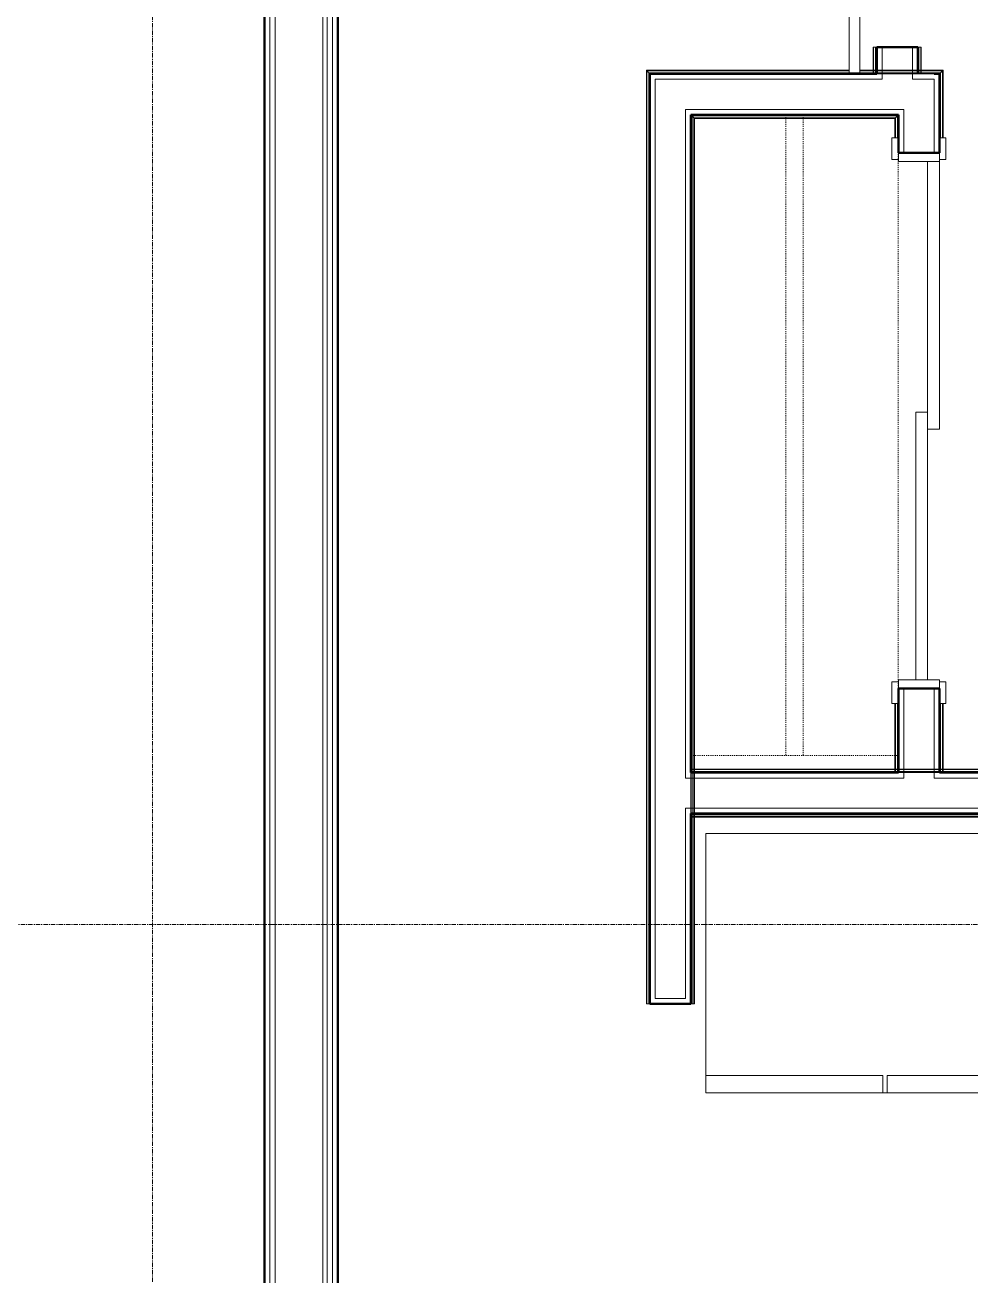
# Model space of a CAD drawing. Header units: inches. Extents: x -4235 to -464, y 9767 to 12344.
# Drawn here: x -3169.1 to -3059.6, y 10126.6 to 10271.3 of the extents above; entities that cross this region are included whole.
import ezdxf

# ---------------------------------------------------------------- set-up
doc = ezdxf.new("R2010")
doc.units = ezdxf.units.IN
doc.header["$MEASUREMENT"] = 0
doc.linetypes.add('Dash', pattern=[0.25, 0.125, -0.125])
doc.linetypes.add('Grid Line 1_2_', pattern=[0.875, 0.5, -0.125, 0.125, -0.125])
for name, color, linetype, lineweight in [('0-1', 7, 'Continuous', 5), ('0-2', 254, 'Continuous', 9), ('A-DOOR-1', 7, 'Continuous', 9), ('A-DOOR-2', 130, 'Continuous', 20), ('A-DOOR-3', 250, 'Continuous', 50), ('A-DOOR-FRAM-1', 130, 'Continuous', 20), ('A-WALL-1', 250, 'Continuous', 50), ('A-WALL-2', 50, 'Continuous', 13), ('A-WALL-3', 10, 'Continuous', 9), ('A-WALL-4', 254, 'Continuous', 9), ('A-WALL-5', 7, 'Continuous', 9), ('I-WALL-1', 250, 'Continuous', 50), ('I-WALL-3', 254, 'Continuous', 9), ('Q-CASE-HDLN-1', 7, 'Dash', 9), ('Q-SPCQ-1', 7, 'Continuous', 9), ('S-GRID-1', 1, 'Grid Line 1_2_', 9)]:
    doc.layers.add(name, color=color, linetype=linetype, lineweight=lineweight)

# ---------------------------------------------------------------- blocks, each defined once
blk = doc.blocks.new('Basic Wall _ INT - W4BØF - _5_8 GYP - 2X4 WOOD_BATT_ - 5_8 GYP_ - ___-2692889-BACKGROUND - 2ND FLOOR')
at = {"layer": 'A-WALL-3'}
for p, q in [((-3065.75, 10355.41), (-3065.75, 10356.04)), ((-3065.75, 10304.78), (-3065.75, 10309.03)), ((-3065.4, 10309.44), (-3065.4, 10309.32)), ((-3065.4, 10309.32), (-3065.4, 10309.23)), ((-3065.4, 10309.23), (-3065.4, 10309.17)), ((-3065.4, 10309), (-3065.4, 10304.79)), ((-3065.75, 10304.78), (-3065.72, 10304.78)), ((-3065.61, 10304.78), (-3065.55, 10304.78)), ((-3065.54, 10304.78), (-3065.4, 10304.78)), ((-3065.4, 10304.78), (-3065.34, 10304.78)), ((-3065.75, 10265.68), (-3065.72, 10265.68)), ((-3065.62, 10265.68), (-3065.68, 10265.68)), ((-3065.34, 10265.68), (-3065.62, 10265.68)), ((-3065.61, 10265.68), (-3065.55, 10265.68)), ((-3065.54, 10265.68), (-3065.4, 10265.68)), ((-3065.4, 10266.09), (-3065.4, 10265.98)), ((-3065.4, 10265.97), (-3065.4, 10265.89)), ((-3065.4, 10265.88), (-3065.4, 10265.83)), ((-3065.4, 10265.68), (-3065.34, 10265.68))]:
    blk.add_line(p, q, dxfattribs=at)
at = {"layer": 'A-WALL-4'}
for p, q in [((-3065.72, 10356.05), (-3065.75, 10356.05)), ((-3065.55, 10356.05), (-3065.61, 10356.05)), ((-3065.4, 10356.05), (-3065.54, 10356.05)), ((-3065.34, 10356.05), (-3065.4, 10356.05)), ((-3065.4, 10356.05), (-3065.4, 10309.44)), ((-3065.75, 10309.03), (-3065.75, 10355.41)), ((-3065.62, 10304.78), (-3065.62, 10309.02)), ((-3065.34, 10309.44), (-3065.34, 10309.32)), ((-3065.34, 10309.32), (-3065.34, 10309.23)), ((-3065.34, 10309.23), (-3065.34, 10309.17)), ((-3065.34, 10308.99), (-3065.34, 10304.79)), ((-3065.71, 10304.78), (-3065.75, 10304.78)), ((-3065.62, 10304.78), (-3065.71, 10304.78)), ((-3065.34, 10304.78), (-3065.62, 10304.78)), ((-3065.72, 10268.78), (-3065.75, 10268.78)), ((-3065.75, 10265.68), (-3065.75, 10268.78)), ((-3065.55, 10268.78), (-3065.61, 10268.78)), ((-3065.4, 10268.78), (-3065.54, 10268.78)), ((-3065.34, 10268.78), (-3065.4, 10268.78)), ((-3065.4, 10268.78), (-3065.4, 10266.09)), ((-3065.71, 10265.68), (-3065.75, 10265.68)), ((-3065.68, 10265.68), (-3065.71, 10265.68)), ((-3065.34, 10266.09), (-3065.34, 10265.98)), ((-3065.34, 10265.97), (-3065.34, 10265.89)), ((-3065.34, 10265.88), (-3065.34, 10265.83))]:
    blk.add_line(p, q, dxfattribs=at)
at = {"layer": 'A-WALL-5'}
for p, q in [((-3065.75, 10356.05), (-3065.71, 10356.05)), ((-3065.71, 10356.05), (-3065.62, 10356.05)), ((-3065.62, 10309.03), (-3065.62, 10356.05)), ((-3065.62, 10356.05), (-3065.34, 10356.05)), ((-3065.34, 10356.05), (-3065.34, 10309.44)), ((-3065.75, 10268.78), (-3065.71, 10268.78)), ((-3065.71, 10268.78), (-3065.62, 10268.78)), ((-3065.62, 10265.68), (-3065.62, 10268.78)), ((-3065.62, 10268.78), (-3065.34, 10268.78)), ((-3065.34, 10268.78), (-3065.34, 10266.09))]:
    blk.add_line(p, q, dxfattribs=at)
blk = doc.blocks.new('Basic Wall _ INT - W4BØF - _5_8 GYP - 2X4 WOOD_BATT_ - 5_8 GYP_ - ___-2692890-BACKGROUND - 2ND FLOOR')
at = {"layer": 'A-WALL-3'}
for p, q in [((-3070.85, 10356.05), (-3070.91, 10356.05)), ((-3070.7, 10356.05), (-3070.85, 10356.05)), ((-3070.85, 10356.04), (-3070.85, 10355.41)), ((-3070.64, 10356.05), (-3070.7, 10356.05)), ((-3070.5, 10356.05), (-3070.52, 10356.05)), ((-3070.5, 10355.41), (-3070.5, 10356.04)), ((-3070.62, 10265.68), (-3070.91, 10265.68)), ((-3070.91, 10265.68), (-3070.85, 10265.68)), ((-3070.85, 10266.09), (-3070.85, 10266)), ((-3070.85, 10265.97), (-3070.85, 10265.9)), ((-3070.85, 10265.88), (-3070.85, 10265.83)), ((-3070.85, 10265.68), (-3070.7, 10265.68)), ((-3070.7, 10265.68), (-3070.64, 10265.68)), ((-3070.56, 10265.68), (-3070.62, 10265.68)), ((-3070.52, 10265.68), (-3070.5, 10265.68))]:
    blk.add_line(p, q, dxfattribs=at)
at = {"layer": 'A-WALL-4'}
for p, q in [((-3070.91, 10356.05), (-3070.7, 10356.05)), ((-3070.91, 10356.04), (-3070.91, 10355.41)), ((-3070.7, 10356.05), (-3070.62, 10356.05)), ((-3070.62, 10356.05), (-3070.6, 10356.05)), ((-3070.62, 10356.04), (-3070.62, 10355.41)), ((-3070.6, 10356.05), (-3070.54, 10356.05)), ((-3070.54, 10356.05), (-3070.5, 10356.05)), ((-3070.85, 10355.41), (-3070.85, 10304.78)), ((-3070.5, 10304.78), (-3070.5, 10355.41)), ((-3070.91, 10304.78), (-3070.85, 10304.78)), ((-3070.85, 10304.78), (-3070.7, 10304.78)), ((-3070.7, 10304.78), (-3070.64, 10304.78)), ((-3070.52, 10304.78), (-3070.5, 10304.78)), ((-3070.85, 10268.78), (-3070.91, 10268.78)), ((-3070.7, 10268.78), (-3070.85, 10268.78)), ((-3070.85, 10268.78), (-3070.85, 10266.09)), ((-3070.64, 10268.78), (-3070.7, 10268.78)), ((-3070.5, 10268.78), (-3070.52, 10268.78)), ((-3070.5, 10265.68), (-3070.5, 10268.78)), ((-3070.91, 10266.09), (-3070.91, 10266)), ((-3070.91, 10265.97), (-3070.91, 10265.9)), ((-3070.91, 10265.88), (-3070.91, 10265.83)), ((-3070.54, 10265.68), (-3070.56, 10265.68)), ((-3070.5, 10265.68), (-3070.54, 10265.68))]:
    blk.add_line(p, q, dxfattribs=at)
at = {"layer": 'A-WALL-5'}
for p, q in [((-3070.91, 10355.41), (-3070.91, 10304.78)), ((-3070.62, 10355.41), (-3070.62, 10304.78)), ((-3070.62, 10304.78), (-3070.91, 10304.78)), ((-3070.54, 10304.78), (-3070.62, 10304.78)), ((-3070.5, 10304.78), (-3070.54, 10304.78)), ((-3070.91, 10268.78), (-3070.62, 10268.78)), ((-3070.91, 10268.78), (-3070.91, 10266.09)), ((-3070.62, 10268.78), (-3070.62, 10265.68)), ((-3070.62, 10268.78), (-3070.54, 10268.78)), ((-3070.54, 10268.78), (-3070.5, 10268.78))]:
    blk.add_line(p, q, dxfattribs=at)
blk = doc.blocks.new('Basic Wall _ INT - W4BØF - _5_8 GYP - 2X4 WOOD_BATT_ - 5_8 GYP_ - ___-2692893-BACKGROUND - 2ND FLOOR')
at = {"layer": 'A-WALL-3'}
for p, q in [((-3068.33, 10260.58), (-3068.39, 10260.51)), ((-3068.18, 10260.72), (-3068.33, 10260.58)), ((-3068.12, 10260.79), (-3068.18, 10260.72)), ((-3067.98, 10260.93), (-3068, 10260.9)), ((-3067.98, 10256.52), (-3067.98, 10258.27)), ((-3067.98, 10192.77), (-3067.98, 10194.31)), ((-3068.33, 10185.17), (-3068.33, 10185.07)), ((-3068.1, 10184.78), (-3068.39, 10184.78)), ((-3068.39, 10184.78), (-3068.33, 10184.78)), ((-3068.33, 10185.06), (-3068.33, 10184.98)), ((-3068.33, 10184.97), (-3068.33, 10184.92)), ((-3068.33, 10184.78), (-3068.18, 10184.78)), ((-3068.18, 10184.78), (-3068.12, 10184.78)), ((-3068.04, 10184.78), (-3068.1, 10184.78)), ((-3068, 10184.78), (-3067.98, 10184.78))]:
    blk.add_line(p, q, dxfattribs=at)
at = {"layer": 'A-WALL-4'}
for p, q in [((-3068.33, 10260.58), (-3068.33, 10258.27)), ((-3067.98, 10258.27), (-3067.98, 10260.93)), ((-3068.33, 10192.77), (-3068.33, 10185.19)), ((-3067.98, 10184.78), (-3067.98, 10192.77)), ((-3068.39, 10185.17), (-3068.39, 10185.07)), ((-3068.39, 10185.06), (-3068.39, 10184.98)), ((-3068.39, 10184.97), (-3068.39, 10184.92)), ((-3068.02, 10184.78), (-3068.04, 10184.78)), ((-3067.98, 10184.78), (-3068.02, 10184.78))]:
    blk.add_line(p, q, dxfattribs=at)
at = {"layer": 'A-WALL-5'}
for p, q in [((-3068.39, 10260.51), (-3068.39, 10258.27)), ((-3068.1, 10260.8), (-3068.1, 10258.27)), ((-3068.39, 10192.77), (-3068.39, 10185.19)), ((-3068.1, 10192.77), (-3068.1, 10184.78))]:
    blk.add_line(p, q, dxfattribs=at)
at = {"layer": 'A-WALL-5', "flags": 128}
for points in [[(-3068.39, 10260.51), (-3068.27, 10260.63), (-3068.18, 10260.72), (-3068.12, 10260.78), (-3068.1, 10260.8)], [(-3068.1, 10260.8), (-3068.1, 10260.8), (-3068.09, 10260.81), (-3068.08, 10260.83), (-3068.06, 10260.84), (-3068.04, 10260.86), (-3068.02, 10260.88)]]:
    blk.add_lwpolyline(points, dxfattribs=at)
blk = doc.blocks.new('Basic Wall _ INT - W4BØF - _5_8 GYP - 2X4 WOOD_BATT_ - 5_8 GYP_ - ___-2692894-BACKGROUND - 2ND FLOOR')
at = {"layer": 'A-WALL-3'}
for p, q in [((-3063.2, 10265.7), (-3063.23, 10265.68)), ((-3063.02, 10265.88), (-3063.09, 10265.82)), ((-3062.87, 10266.03), (-3063.02, 10265.88)), ((-3062.81, 10266.09), (-3062.87, 10266.03)), ((-3063.23, 10256.62), (-3063.23, 10258.27)), ((-3063.23, 10192.77), (-3063.23, 10194.31)), ((-3062.87, 10185.17), (-3062.87, 10185.07)), ((-3063.23, 10184.78), (-3063.2, 10184.78)), ((-3063.1, 10184.78), (-3063.16, 10184.78)), ((-3062.81, 10184.78), (-3063.1, 10184.78)), ((-3063.09, 10184.78), (-3063.02, 10184.78)), ((-3063.02, 10184.78), (-3062.87, 10184.78)), ((-3062.87, 10185.06), (-3062.87, 10184.98)), ((-3062.87, 10184.97), (-3062.87, 10184.92)), ((-3062.87, 10184.78), (-3062.81, 10184.78))]:
    blk.add_line(p, q, dxfattribs=at)
at = {"layer": 'A-WALL-4'}
for p, q in [((-3063.23, 10258.27), (-3063.23, 10265.68)), ((-3062.87, 10266.03), (-3062.87, 10258.27)), ((-3063.23, 10184.78), (-3063.23, 10192.77)), ((-3062.87, 10192.77), (-3062.87, 10185.19)), ((-3062.81, 10185.17), (-3062.81, 10185.07)), ((-3063.18, 10184.78), (-3063.23, 10184.78)), ((-3063.16, 10184.78), (-3063.18, 10184.78)), ((-3062.81, 10185.06), (-3062.81, 10184.98)), ((-3062.81, 10184.97), (-3062.81, 10184.92))]:
    blk.add_line(p, q, dxfattribs=at)
at = {"layer": 'A-WALL-5'}
for p, q in [((-3063.1, 10258.27), (-3063.1, 10265.8)), ((-3062.81, 10266.09), (-3062.81, 10258.27)), ((-3063.1, 10184.78), (-3063.1, 10192.77)), ((-3062.81, 10192.77), (-3062.81, 10185.19))]:
    blk.add_line(p, q, dxfattribs=at)
at = {"layer": 'A-WALL-5', "flags": 128}
for points in [[(-3063.18, 10265.72), (-3063.16, 10265.74), (-3063.14, 10265.76), (-3063.12, 10265.78), (-3063.11, 10265.79), (-3063.1, 10265.8), (-3063.1, 10265.8)], [(-3063.1, 10265.8), (-3063.08, 10265.82), (-3063.02, 10265.88), (-3062.93, 10265.97), (-3062.81, 10266.09)]]:
    blk.add_lwpolyline(points, dxfattribs=at)
blk = doc.blocks.new('SLIDING - FLUSH - 5-0 x 6-8-3203585-BACKGROUND - 2ND FLOOR')
at = {"layer": 'A-DOOR-1'}
for p, q in [((-30.25, 3), (-32.75, 3)), ((-32.75, 3), (-32.75, 2.25)), ((-30.25, 2.25), (-30.25, 3)), ((30.25, 3), (30.25, 2.25)), ((32.75, 3), (30.25, 3)), ((32.75, 2.25), (32.75, 3)), ((-32.75, 2.25), (-30.25, 2.25)), ((30.25, 2.25), (32.75, 2.25)), ((-30.25, -2.5), (-32.75, -2.5)), ((-32.75, -2.5), (-32.75, -3.25)), ((-30.25, -3.25), (-30.25, -2.5)), ((32.75, -2.5), (30.25, -2.5)), ((30.25, -2.5), (30.25, -3.25)), ((32.75, -3.25), (32.75, -2.5)), ((-32.75, -3.25), (-30.25, -3.25)), ((30.25, -3.25), (32.75, -3.25))]:
    blk.add_line(p, q, dxfattribs=at)
at = {"layer": 'A-DOOR-2'}
for p, q in [((1, 2.25), (-30, 2.25)), ((-30, 2.25), (-30, 0.87)), ((1, 0.87), (1, 2.25)), ((-30, 0.87), (1, 0.87)), ((30, 0.87), (-1, 0.87)), ((-1, 0.87), (-1, -0.5)), ((30, -0.5), (30, 0.87)), ((-1, -0.5), (30, -0.5))]:
    blk.add_line(p, q, dxfattribs=at)
at = {"layer": 'A-DOOR-FRAM-1'}
for p, q in [((-30, 2.25), (-31, 2.25)), ((-31, 2.25), (-31, -2.5)), ((-30, -2.5), (-30, 2.25)), ((31, 2.25), (30, 2.25)), ((30, 2.25), (30, -2.5)), ((31, -2.5), (31, 2.25)), ((-31, -2.5), (-30, -2.5)), ((30, -2.5), (31, -2.5))]:
    blk.add_line(p, q, dxfattribs=at)
blk = doc.blocks.new('Basic Wall _ INT - W4BØF - _5_8 GYP - 2X4 WOOD_BATT_ - 5_8 GYP_ - ___-2692896-BACKGROUND - 2ND FLOOR')
at = {"layer": 'A-WALL-3'}
for p, q in [((-3092, 10184.9), (-3092, 10185.19)), ((-3092, 10185.19), (-3092, 10185.13)), ((-3092, 10185.13), (-3092, 10184.98)), ((-3091.7, 10185.13), (-3091.77, 10185.13)), ((-3091.59, 10185.13), (-3091.67, 10185.13)), ((-3068.27, 10185.13), (-3068.38, 10185.13)), ((-3068.18, 10185.13), (-3068.27, 10185.13)), ((-3068.12, 10185.13), (-3068.18, 10185.13)), ((-3063.25, 10185.13), (-3067.95, 10185.13)), ((-3063.02, 10185.13), (-3063.08, 10185.13)), ((-3062.93, 10185.13), (-3063.02, 10185.13)), ((-3062.81, 10185.13), (-3062.93, 10185.13)), ((-2939.15, 10185.13), (-2939.77, 10185.13)), ((-2939.15, 10185.13), (-2939.15, 10185.19)), ((-2939.15, 10185.19), (-2939.15, 10184.9)), ((-2939.15, 10184.98), (-2939.15, 10185.13)), ((-3092, 10184.98), (-3092, 10184.92)), ((-3092, 10184.84), (-3092, 10184.9)), ((-3092, 10184.8), (-3092, 10184.78)), ((-3067.98, 10184.78), (-3063.23, 10184.78)), ((-2939.77, 10184.78), (-2939.15, 10184.78)), ((-2939.15, 10184.92), (-2939.15, 10184.98)), ((-2939.15, 10184.9), (-2939.15, 10184.82)), ((-2939.15, 10184.82), (-2939.15, 10184.78)), ((-2939.15, 10184.78), (-2939.15, 10184.8))]:
    blk.add_line(p, q, dxfattribs=at)
at = {"layer": 'A-WALL-4'}
for p, q in [((-3091.7, 10185.19), (-3091.77, 10185.19)), ((-3091.59, 10185.19), (-3091.67, 10185.19)), ((-3068.38, 10185.13), (-3091.59, 10185.13)), ((-3068.27, 10185.19), (-3068.38, 10185.19)), ((-3068.18, 10185.19), (-3068.27, 10185.19)), ((-3068.12, 10185.19), (-3068.18, 10185.19)), ((-3063.25, 10185.19), (-3067.95, 10185.19)), ((-3063.02, 10185.19), (-3063.08, 10185.19)), ((-3062.93, 10185.19), (-3063.02, 10185.19)), ((-3062.81, 10185.19), (-3062.93, 10185.19)), ((-2939.77, 10185.13), (-3062.81, 10185.13)), ((-2939.15, 10185.19), (-2939.77, 10185.19)), ((-3092, 10184.82), (-3092, 10184.84)), ((-3092, 10184.78), (-3092, 10184.82)), ((-3092, 10184.78), (-3067.98, 10184.78)), ((-3063.23, 10184.9), (-3067.97, 10184.9)), ((-3063.23, 10184.78), (-2939.77, 10184.78)), ((-2939.15, 10184.9), (-2939.77, 10184.9))]:
    blk.add_line(p, q, dxfattribs=at)
at = {"layer": 'A-WALL-5'}
for p, q in [((-3068.39, 10185.19), (-3091.59, 10185.19)), ((-2939.77, 10185.19), (-3062.81, 10185.19)), ((-3067.97, 10184.9), (-3092, 10184.9)), ((-2939.77, 10184.9), (-3063.23, 10184.9))]:
    blk.add_line(p, q, dxfattribs=at)
blk = doc.blocks.new('Basic Wall _ INT - W4BØF - _5_8 GYP - 2X4 WOOD_BATT_ - 5_8 GYP_ - ___-2692895-BACKGROUND - 2ND FLOOR')
at = {"layer": 'A-WALL-3'}
for p, q in [((-3092, 10180.03), (-3092, 10180)), ((-3092, 10179.9), (-3092, 10179.96)), ((-3092, 10179.61), (-3092, 10179.9)), ((-3092, 10179.89), (-3092, 10179.83)), ((-3092, 10179.82), (-3092, 10179.68)), ((-3092, 10179.68), (-3092, 10179.61)), ((-3091.8, 10179.68), (-3091.84, 10179.68)), ((-3091.7, 10179.68), (-3091.78, 10179.68)), ((-3091.59, 10179.68), (-3091.68, 10179.68)), ((-3057.25, 10180.03), (-3033.02, 10180.03)), ((-3057.25, 10179.9), (-3056.17, 10179.9)), ((-3053.97, 10179.68), (-3057.25, 10179.68)), ((-3056.06, 10179.9), (-3033.02, 10179.9)), ((-3033.02, 10179.68), (-3053.91, 10179.68)), ((-3009.02, 10180.03), (-3008.77, 10180.03)), ((-3009.02, 10179.9), (-3008.77, 10179.9)), ((-3008.77, 10179.68), (-3009.02, 10179.68)), ((-3008.77, 10180.03), (-2975.77, 10180.03)), ((-2975.77, 10180.03), (-2939.77, 10180.03)), ((-2975.77, 10179.9), (-2940.67, 10179.9)), ((-2942.29, 10179.68), (-2975.77, 10179.68)), ((-2939.77, 10179.68), (-2942.2, 10179.68)), ((-2940.58, 10179.9), (-2939.77, 10179.9)), ((-2939.77, 10180.03), (-2939.15, 10180.03)), ((-2939.15, 10179.68), (-2939.77, 10179.68)), ((-2939.15, 10180.03), (-2939.15, 10179.99)), ((-2939.15, 10180), (-2939.15, 10180.03)), ((-2939.15, 10179.99), (-2939.15, 10179.9)), ((-2939.15, 10179.9), (-2939.15, 10179.61)), ((-2939.15, 10179.83), (-2939.15, 10179.89)), ((-2939.15, 10179.68), (-2939.15, 10179.82)), ((-2939.15, 10179.61), (-2939.15, 10179.68))]:
    blk.add_line(p, q, dxfattribs=at)
at = {"layer": 'A-WALL-4'}
for p, q in [((-3092, 10179.99), (-3092, 10180.03)), ((-3092, 10180.03), (-3057.25, 10180.03)), ((-3092, 10179.96), (-3092, 10179.99)), ((-3091.8, 10179.61), (-3091.84, 10179.61)), ((-3091.7, 10179.61), (-3091.78, 10179.61)), ((-3091.59, 10179.61), (-3091.68, 10179.61)), ((-3057.25, 10179.68), (-3091.59, 10179.68)), ((-3053.34, 10179.61), (-3057.25, 10179.61)), ((-3033.02, 10179.61), (-3053.32, 10179.61)), ((-3008.77, 10179.61), (-3009.02, 10179.61)), ((-2964.77, 10179.61), (-2965.52, 10179.61)), ((-2939.77, 10179.9), (-2939.15, 10179.9)), ((-2939.15, 10179.61), (-2939.77, 10179.61))]:
    blk.add_line(p, q, dxfattribs=at)
at = {"layer": 'A-WALL-5'}
for p, q in [((-3092, 10179.9), (-3057.25, 10179.9)), ((-3057.25, 10179.61), (-3091.59, 10179.61))]:
    blk.add_line(p, q, dxfattribs=at)
blk = doc.blocks.new('Basic Wall _ INT - W4BØF - _5_8 GYP - 2X4 WOOD_BATT_ - 5_8 GYP_ - ___-2692897-BACKGROUND - 2ND FLOOR')
at = {"layer": 'A-WALL-3'}
for p, q in [((-3091.97, 10260.9), (-3092, 10260.93)), ((-3091.8, 10260.72), (-3091.86, 10260.79)), ((-3091.65, 10260.58), (-3091.79, 10260.72)), ((-3091.59, 10260.51), (-3091.65, 10260.58)), ((-3091.65, 10185.07), (-3091.65, 10185.19)), ((-3092, 10184.78), (-3092, 10180.03)), ((-3091.65, 10184.98), (-3091.65, 10185.07)), ((-3091.65, 10184.92), (-3091.65, 10184.98)), ((-3091.65, 10184.16), (-3091.65, 10184.78)), ((-3091.65, 10180.7), (-3091.65, 10184.15)), ((-3091.65, 10180.03), (-3091.65, 10180.65)), ((-3091.65, 10179.83), (-3091.65, 10179.88)), ((-3091.65, 10179.73), (-3091.65, 10179.83)), ((-3091.65, 10179.61), (-3091.65, 10179.73))]:
    blk.add_line(p, q, dxfattribs=at)
at = {"layer": 'A-WALL-4'}
for p, q in [((-3092, 10260.93), (-3092, 10184.78)), ((-3091.65, 10185.19), (-3091.65, 10260.58)), ((-3091.59, 10185.07), (-3091.59, 10185.19)), ((-3091.87, 10184.16), (-3091.87, 10184.78)), ((-3091.87, 10180.67), (-3091.87, 10184.15)), ((-3091.59, 10184.98), (-3091.59, 10185.07)), ((-3091.59, 10184.92), (-3091.59, 10184.98)), ((-3091.59, 10184.16), (-3091.59, 10184.78)), ((-3091.59, 10180.71), (-3091.59, 10184.15)), ((-3092, 10180.03), (-3092, 10158.02)), ((-3091.87, 10180.03), (-3091.87, 10180.65)), ((-3091.65, 10158.02), (-3091.65, 10179.61)), ((-3091.59, 10180.03), (-3091.59, 10180.7)), ((-3091.59, 10179.83), (-3091.59, 10179.88)), ((-3091.59, 10179.73), (-3091.59, 10179.83)), ((-3091.59, 10179.61), (-3091.59, 10179.73)), ((-3092, 10158.02), (-3091.97, 10158.02)), ((-3091.86, 10158.02), (-3091.8, 10158.02)), ((-3091.79, 10158.02), (-3091.65, 10158.02)), ((-3091.65, 10158.02), (-3091.59, 10158.02))]:
    blk.add_line(p, q, dxfattribs=at)
at = {"layer": 'A-WALL-5'}
for p, q in [((-3091.87, 10184.78), (-3091.87, 10260.8)), ((-3091.59, 10185.19), (-3091.59, 10260.51)), ((-3091.87, 10158.02), (-3091.87, 10180.03)), ((-3091.59, 10158.02), (-3091.59, 10179.61)), ((-3091.96, 10158.02), (-3092, 10158.02)), ((-3091.87, 10158.02), (-3091.96, 10158.02)), ((-3091.59, 10158.02), (-3091.87, 10158.02))]:
    blk.add_line(p, q, dxfattribs=at)
at = {"layer": 'A-WALL-5', "flags": 128}
for points in [[(-3091.96, 10260.88), (-3091.93, 10260.86), (-3091.91, 10260.84), (-3091.9, 10260.83), (-3091.88, 10260.81), (-3091.88, 10260.8), (-3091.87, 10260.8)], [(-3091.87, 10260.8), (-3091.85, 10260.78), (-3091.8, 10260.72), (-3091.7, 10260.63), (-3091.59, 10260.51)]]:
    blk.add_lwpolyline(points, dxfattribs=at)
blk = doc.blocks.new('Basic Wall _ INT - W4BØF - _5_8 GYP - 2X4 WOOD_BATT_ - 5_8 GYP_ - ___-2692898-BACKGROUND - 2ND FLOOR')
at = {"layer": 'A-WALL-3'}
for p, q in [((-3097.1, 10266.03), (-3097.16, 10266.09)), ((-3096.95, 10265.88), (-3097.1, 10266.03)), ((-3096.89, 10265.82), (-3096.95, 10265.88)), ((-3096.75, 10265.68), (-3096.77, 10265.7))]:
    blk.add_line(p, q, dxfattribs=at)
at = {"layer": 'A-WALL-4'}
for p, q in [((-3097.1, 10158.02), (-3097.1, 10266.03)), ((-3096.75, 10265.68), (-3096.75, 10158.02)), ((-3097.16, 10158.02), (-3097.1, 10158.02)), ((-3097.1, 10158.02), (-3096.95, 10158.02)), ((-3096.95, 10158.02), (-3096.89, 10158.02)), ((-3096.77, 10158.02), (-3096.75, 10158.02))]:
    blk.add_line(p, q, dxfattribs=at)
at = {"layer": 'A-WALL-5'}
for p, q in [((-3097.16, 10158.02), (-3097.16, 10266.09)), ((-3096.87, 10265.8), (-3096.87, 10158.02)), ((-3096.87, 10158.02), (-3097.16, 10158.02)), ((-3096.79, 10158.02), (-3096.87, 10158.02)), ((-3096.75, 10158.02), (-3096.79, 10158.02))]:
    blk.add_line(p, q, dxfattribs=at)
at = {"layer": 'A-WALL-5', "flags": 128}
for points in [[(-3097.16, 10266.09), (-3097.04, 10265.97), (-3096.95, 10265.88), (-3096.89, 10265.82), (-3096.87, 10265.8)], [(-3096.87, 10265.8), (-3096.87, 10265.8), (-3096.86, 10265.79), (-3096.85, 10265.78), (-3096.83, 10265.76), (-3096.81, 10265.74), (-3096.79, 10265.72)]]:
    blk.add_lwpolyline(points, dxfattribs=at)
blk = doc.blocks.new('Basic Wall _ INT - W4BØF - _5_8 GYP - 2X4 WOOD_BATT_ - 5_8 GYP_ - ___-2692899-BACKGROUND - 2ND FLOOR')
at = {"layer": 'A-WALL-3'}
for p, q in [((-3097.16, 10266.09), (-3097.1, 10266.03)), ((-3097.1, 10266.03), (-3096.95, 10265.88)), ((-3096.95, 10265.88), (-3096.89, 10265.82)), ((-3096.77, 10265.7), (-3096.75, 10265.68)), ((-3070.79, 10266.03), (-3070.9, 10266.03)), ((-3070.7, 10266.03), (-3070.78, 10266.03)), ((-3070.64, 10266.03), (-3070.69, 10266.03)), ((-3065.75, 10266.03), (-3070.5, 10266.03)), ((-3070.5, 10265.68), (-3069.87, 10265.68)), ((-3066.37, 10265.68), (-3065.75, 10265.68)), ((-3065.55, 10266.03), (-3065.6, 10266.03)), ((-3065.45, 10266.03), (-3065.54, 10266.03)), ((-3065.34, 10266.03), (-3065.44, 10266.03)), ((-3063.23, 10265.68), (-3063.2, 10265.7)), ((-3063.09, 10265.82), (-3063.02, 10265.88)), ((-3063.02, 10265.88), (-3062.87, 10266.03)), ((-3062.87, 10266.03), (-3062.81, 10266.09))]:
    blk.add_line(p, q, dxfattribs=at)
at = {"layer": 'A-WALL-4'}
for p, q in [((-3073.7, 10266.03), (-3097.1, 10266.03)), ((-3096.75, 10265.68), (-3070.5, 10265.68)), ((-3070.91, 10266.03), (-3072.45, 10266.03)), ((-3070.79, 10266.09), (-3070.9, 10266.09)), ((-3070.7, 10266.09), (-3070.78, 10266.09)), ((-3070.64, 10266.09), (-3070.69, 10266.09)), ((-3065.75, 10266.09), (-3070.5, 10266.09)), ((-3069.9, 10265.8), (-3070.5, 10265.8)), ((-3066.37, 10265.8), (-3069.87, 10265.8)), ((-3069.87, 10265.68), (-3066.37, 10265.68)), ((-3065.75, 10265.8), (-3066.35, 10265.8)), ((-3065.75, 10265.68), (-3063.23, 10265.68)), ((-3065.55, 10266.09), (-3065.6, 10266.09)), ((-3065.45, 10266.09), (-3065.53, 10266.09)), ((-3065.34, 10266.09), (-3065.44, 10266.09)), ((-3062.87, 10266.03), (-3065.34, 10266.03))]:
    blk.add_line(p, q, dxfattribs=at)
at = {"layer": 'A-WALL-5'}
for p, q in [((-3073.7, 10266.09), (-3097.16, 10266.09)), ((-3073.7, 10265.8), (-3096.87, 10265.8)), ((-3070.91, 10266.09), (-3072.45, 10266.09)), ((-3070.5, 10265.8), (-3072.45, 10265.8)), ((-3063.1, 10265.8), (-3065.75, 10265.8)), ((-3062.81, 10266.09), (-3065.34, 10266.09))]:
    blk.add_line(p, q, dxfattribs=at)
at = {"layer": 'A-WALL-5', "flags": 128}
for points in [[(-3096.87, 10265.8), (-3096.89, 10265.82), (-3096.95, 10265.88), (-3097.04, 10265.97), (-3097.16, 10266.09)], [(-3096.79, 10265.72), (-3096.81, 10265.74), (-3096.83, 10265.76), (-3096.85, 10265.78), (-3096.86, 10265.79), (-3096.87, 10265.8), (-3096.87, 10265.8)], [(-3063.1, 10265.8), (-3063.1, 10265.8), (-3063.11, 10265.79), (-3063.12, 10265.78), (-3063.14, 10265.76), (-3063.16, 10265.74), (-3063.18, 10265.72)], [(-3062.81, 10266.09), (-3062.93, 10265.97), (-3063.02, 10265.88), (-3063.08, 10265.82), (-3063.1, 10265.8)]]:
    blk.add_lwpolyline(points, dxfattribs=at)
blk = doc.blocks.new('Basic Wall _ INT - W4BØF - _5_8 GYP - 2X4 WOOD_BATT_ - 5_8 GYP_ - ___-2692900-BACKGROUND - 2ND FLOOR')
at = {"layer": 'A-WALL-3'}
for p, q in [((-3092, 10260.93), (-3091.97, 10260.9)), ((-3091.86, 10260.79), (-3091.8, 10260.72)), ((-3091.79, 10260.72), (-3091.65, 10260.58)), ((-3091.65, 10260.58), (-3091.59, 10260.51)), ((-3068.39, 10260.51), (-3068.33, 10260.58)), ((-3068.33, 10260.58), (-3068.18, 10260.72)), ((-3068.18, 10260.72), (-3068.12, 10260.79)), ((-3068, 10260.9), (-3067.98, 10260.93))]:
    blk.add_line(p, q, dxfattribs=at)
at = {"layer": 'A-WALL-4'}
for p, q in [((-3092, 10260.93), (-3067.98, 10260.93)), ((-3068.33, 10260.58), (-3091.65, 10260.58))]:
    blk.add_line(p, q, dxfattribs=at)
at = {"layer": 'A-WALL-5'}
for p, q in [((-3091.87, 10260.8), (-3068.1, 10260.8)), ((-3068.39, 10260.51), (-3091.59, 10260.51))]:
    blk.add_line(p, q, dxfattribs=at)
at = {"layer": 'A-WALL-5', "flags": 128}
for points in [[(-3091.87, 10260.8), (-3091.88, 10260.8), (-3091.88, 10260.81), (-3091.9, 10260.83), (-3091.91, 10260.84), (-3091.93, 10260.86), (-3091.96, 10260.88)], [(-3091.59, 10260.51), (-3091.7, 10260.63), (-3091.8, 10260.72), (-3091.85, 10260.78), (-3091.87, 10260.8)], [(-3068.1, 10260.8), (-3068.12, 10260.78), (-3068.18, 10260.72), (-3068.27, 10260.63), (-3068.39, 10260.51)], [(-3068.02, 10260.88), (-3068.04, 10260.86), (-3068.06, 10260.84), (-3068.08, 10260.83), (-3068.09, 10260.81), (-3068.1, 10260.8), (-3068.1, 10260.8)]]:
    blk.add_lwpolyline(points, dxfattribs=at)
blk = doc.blocks.new('Refrigerator_-_Side-by-Side_6047 - 36_ X 30_-1372843-BACKGROUND - 2ND FLOOR')
at = {"layer": 'Q-SPCQ-1'}
for p, q in [((-17.88, 15.58), (17.87, 15.58)), ((-17.88, -14.42), (-17.88, 15.58)), ((-17.88, 15.58), (-3.13, 15.58)), ((-17.88, 15.58), (-17.88, 13.58)), ((-3.13, 13.58), (-3.13, 15.58)), ((-2.63, 15.58), (17.87, 15.58)), ((-2.63, 15.58), (-2.63, 13.58)), ((17.87, 15.58), (17.87, -14.42)), ((17.87, 13.58), (17.87, 15.58)), ((-3.13, 13.58), (-17.88, 13.58)), ((17.87, 13.58), (-2.63, 13.58)), ((17.87, -14.42), (-17.88, -14.42))]:
    blk.add_line(p, q, dxfattribs=at)
blk = doc.blocks.new('BARN - FLUSH - 3-0 x 7-0 BARN DOOR-2961666-BACKGROUND - 2ND FLOOR')
at = {"layer": 'A-DOOR-1'}
for p, q in [((21, -4.32), (-60, -4.32)), ((-60, -4.95), (-60, -4.32)), ((-52, -4.07), (-26, -4.07)), ((21, -4.32), (21, -4.95)), ((-60, -5.57), (-60, -4.95)), ((-60, -5.57), (21, -5.57)), ((-54.5, -5.67), (-56, -5.67)), ((-56, -5.67), (-56, -6)), ((-54.5, -6), (-54.5, -5.67)), ((-23.5, -6), (-23.5, -5.67)), ((-22, -5.67), (-23.5, -5.67)), ((-22, -5.67), (-22, -6)), ((21, -4.95), (21, -5.57)), ((-54.5, -6), (-56, -6)), ((-22, -6), (-23.5, -6))]:
    blk.add_line(p, q, dxfattribs=at)
at = {"layer": 'A-DOOR-3'}
for p, q in [((-52, -4.07), (-57, -4.07)), ((-57, -4.07), (-57, -4.32)), ((-52, -4.33), (-52, -4.07)), ((-21, -4.07), (-26, -4.07)), ((-26, -4.07), (-26, -4.32)), ((-21, -4.32), (-21, -4.07)), ((-57, -5.57), (-57, -5.82)), ((-21, -5.82), (-21, -5.57)), ((-57, -5.82), (-56, -5.82)), ((-54.5, -5.82), (-23.5, -5.82)), ((-22, -5.82), (-21, -5.82))]:
    blk.add_line(p, q, dxfattribs=at)
blk = doc.blocks.new('OD_CW_Closet - OD_CW_Closet-2508933-BACKGROUND - 2ND FLOOR')
at = {"layer": 'Q-CASE-HDLN-1'}
for p, q in [((74.9, 24), (0.74, 24)), ((0.74, 24), (0.74, 0)), ((74.9, 0), (74.9, 24)), ((0.74, 13), (74.9, 13)), ((0.74, 11), (74.9, 11)), ((0.74, 0), (74.9, 0))]:
    blk.add_line(p, q, dxfattribs=at)
blk = doc.blocks.new('CTR - 1st Phase - Unit Layouts_rvt-1-BACKGROUND - 2ND FLOOR')
at = {"layer": 'A-WALL-1'}
for p, q in [((-3070.5, 10268.78), (-3070.5, 10265.68)), ((-3065.75, 10268.78), (-3070.5, 10268.78)), ((-3065.75, 10265.68), (-3065.75, 10268.78)), ((-3070.5, 10265.68), (-3096.75, 10265.68)), ((-3096.75, 10265.68), (-3096.75, 10265.05)), ((-3096.75, 10265.05), (-3096.75, 10260.93)), ((-3063.23, 10265.68), (-3063.85, 10265.68)), ((-3063.23, 10256.52), (-3063.23, 10265.68)), ((-3096.75, 10260.93), (-3096.75, 10158.02)), ((-3092, 10184.78), (-3092, 10260.93)), ((-3092, 10260.93), (-3067.98, 10260.93)), ((-3067.98, 10260.93), (-3067.98, 10256.52)), ((-3067.98, 10256.52), (-3063.23, 10256.52)), ((-3067.98, 10194.52), (-3067.98, 10184.78)), ((-3063.23, 10194.52), (-3067.98, 10194.52)), ((-3063.23, 10184.78), (-3063.23, 10194.52)), ((-3067.98, 10184.78), (-3092, 10184.78)), ((-2939.15, 10184.78), (-3063.23, 10184.78)), ((-3092, 10180.03), (-2939.15, 10180.03)), ((-3092, 10158.02), (-3092, 10180.03)), ((-3096.75, 10158.02), (-3096.12, 10158.02)), ((-3096.12, 10158.02), (-3092.62, 10158.02)), ((-3092.62, 10158.02), (-3092, 10158.02))]:
    blk.add_line(p, q, dxfattribs=at)
at = {"layer": 'A-WALL-2'}
for p, q in [((-3069.87, 10265.68), (-3069.87, 10268.78)), ((-3066.37, 10265.68), (-3066.37, 10268.78)), ((-3096.12, 10261.55), (-3096.12, 10265.05)), ((-3096.12, 10265.05), (-3069.87, 10265.05)), ((-3069.87, 10265.05), (-3069.87, 10265.68)), ((-3066.37, 10265.05), (-3066.37, 10265.68)), ((-3066.37, 10265.05), (-3063.85, 10265.05)), ((-3063.85, 10265.68), (-3065.75, 10265.68)), ((-3063.85, 10256.52), (-3063.85, 10265.05)), ((-3096.12, 10260.93), (-3096.12, 10261.55)), ((-3096.12, 10260.93), (-3096.12, 10158.64)), ((-3092.62, 10260.93), (-3092.62, 10261.55)), ((-3092.62, 10261.55), (-3067.98, 10261.55)), ((-3092.62, 10260.93), (-3092.62, 10184.15)), ((-3067.98, 10261.55), (-3067.35, 10261.55)), ((-3067.35, 10256.52), (-3067.35, 10261.55)), ((-3067.35, 10184.78), (-3067.35, 10194.52)), ((-3063.85, 10184.78), (-3063.85, 10194.52)), ((-3092.62, 10184.15), (-3092, 10184.15)), ((-3092, 10184.15), (-3067.35, 10184.15)), ((-3067.35, 10184.15), (-3067.35, 10184.78)), ((-3063.85, 10184.15), (-3063.85, 10184.78)), ((-3063.85, 10184.15), (-2939.77, 10184.15)), ((-3092.62, 10180.65), (-3092, 10180.65)), ((-3092.62, 10180.65), (-3092.62, 10158.64)), ((-3092, 10180.65), (-2939.77, 10180.65)), ((-3096.12, 10158.64), (-3092.62, 10158.64))]:
    blk.add_line(p, q, dxfattribs=at)
at = {"layer": 'A-WALL-3'}
for p, q in [((-3070.5, 10268.78), (-3070.5, 10266.09)), ((-3065.75, 10266.09), (-3065.75, 10268.78)), ((-3070.91, 10265.68), (-3096.75, 10265.68)), ((-3096.75, 10260.93), (-3096.75, 10265.68)), ((-3070.64, 10265.68), (-3070.91, 10265.68)), ((-3070.5, 10266.09), (-3070.5, 10266)), ((-3070.5, 10265.97), (-3070.5, 10265.9)), ((-3070.5, 10265.88), (-3070.5, 10265.83)), ((-3065.75, 10265.98), (-3065.75, 10266.09)), ((-3065.75, 10265.89), (-3065.75, 10265.97)), ((-3065.75, 10265.83), (-3065.75, 10265.88)), ((-3065.6, 10265.68), (-3065.34, 10265.68)), ((-3065.34, 10265.68), (-3063.23, 10265.68)), ((-3063.23, 10258.27), (-3063.23, 10265.68)), ((-3096.75, 10260.93), (-3096.75, 10158.02)), ((-3092, 10185.19), (-3092, 10260.93)), ((-3092, 10260.93), (-3067.98, 10260.93)), ((-3067.98, 10260.93), (-3067.98, 10258.27)), ((-3067.98, 10258.27), (-3067.98, 10256.52)), ((-3063.23, 10256.62), (-3063.23, 10258.27)), ((-3063.23, 10256.52), (-3067.98, 10256.52)), ((-3067.98, 10194.52), (-3063.23, 10194.52)), ((-3067.98, 10194.31), (-3067.98, 10192.77)), ((-3063.23, 10192.77), (-3063.23, 10194.31)), ((-3067.98, 10192.77), (-3067.98, 10185.19)), ((-3063.23, 10185.19), (-3063.23, 10192.77)), ((-3092, 10184.92), (-3092, 10185.19)), ((-3067.98, 10185.17), (-3067.98, 10185.07)), ((-3063.23, 10185.07), (-3063.23, 10185.17)), ((-3091.7, 10184.78), (-3091.77, 10184.78)), ((-3091.59, 10184.78), (-3091.67, 10184.78)), ((-3068.39, 10184.78), (-3091.59, 10184.78)), ((-3068.12, 10184.78), (-3068.39, 10184.78)), ((-3067.98, 10185.06), (-3067.98, 10184.98)), ((-3067.98, 10184.97), (-3067.98, 10184.92)), ((-3063.23, 10184.98), (-3063.23, 10185.06)), ((-3063.23, 10184.92), (-3063.23, 10184.97)), ((-3062.81, 10184.78), (-3063.08, 10184.78)), ((-2939.77, 10184.78), (-3062.81, 10184.78)), ((-3092, 10179.61), (-3092, 10179.88)), ((-3092, 10158.02), (-3092, 10179.61)), ((-3091.84, 10180.03), (-3091.8, 10180.03)), ((-3091.78, 10180.03), (-3091.7, 10180.03)), ((-3091.68, 10180.03), (-3091.59, 10180.03)), ((-3091.59, 10180.03), (-3057.25, 10180.03))]:
    blk.add_line(p, q, dxfattribs=at)
at = {"layer": 'A-WALL-4'}
for p, q in [((-3070.5, 10268.78), (-3065.75, 10268.78)), ((-3092, 10158.02), (-3096.75, 10158.02))]:
    blk.add_line(p, q, dxfattribs=at)
at = {"layer": '0-2'}
for name in ['Basic Wall _ INT - W4BØF - _5_8 GYP - 2X4 WOOD_BATT_ - 5_8 GYP_ - ___-2692890-BACKGROUND - 2ND FLOOR', 'Basic Wall _ INT - W4BØF - _5_8 GYP - 2X4 WOOD_BATT_ - 5_8 GYP_ - ___-2692889-BACKGROUND - 2ND FLOOR', 'Basic Wall _ INT - W4BØF - _5_8 GYP - 2X4 WOOD_BATT_ - 5_8 GYP_ - ___-2692898-BACKGROUND - 2ND FLOOR', 'Basic Wall _ INT - W4BØF - _5_8 GYP - 2X4 WOOD_BATT_ - 5_8 GYP_ - ___-2692899-BACKGROUND - 2ND FLOOR', 'Basic Wall _ INT - W4BØF - _5_8 GYP - 2X4 WOOD_BATT_ - 5_8 GYP_ - ___-2692894-BACKGROUND - 2ND FLOOR', 'Basic Wall _ INT - W4BØF - _5_8 GYP - 2X4 WOOD_BATT_ - 5_8 GYP_ - ___-2692897-BACKGROUND - 2ND FLOOR', 'Basic Wall _ INT - W4BØF - _5_8 GYP - 2X4 WOOD_BATT_ - 5_8 GYP_ - ___-2692900-BACKGROUND - 2ND FLOOR', 'Basic Wall _ INT - W4BØF - _5_8 GYP - 2X4 WOOD_BATT_ - 5_8 GYP_ - ___-2692893-BACKGROUND - 2ND FLOOR', 'Basic Wall _ INT - W4BØF - _5_8 GYP - 2X4 WOOD_BATT_ - 5_8 GYP_ - ___-2692896-BACKGROUND - 2ND FLOOR', 'Basic Wall _ INT - W4BØF - _5_8 GYP - 2X4 WOOD_BATT_ - 5_8 GYP_ - ___-2692895-BACKGROUND - 2ND FLOOR']:
    blk.add_blockref(name, (0, 0), dxfattribs=at)
for name, p, rotation in [('BARN - FLUSH - 3-0 x 7-0 BARN DOOR-2961666-BACKGROUND - 2ND FLOOR', (-3068.12, 10286.78), 269.9999999999471), ('OD_CW_Closet - OD_CW_Closet-2508933-BACKGROUND - 2ND FLOOR', (-3068, 10186.03), 89.99999999992893), ('SLIDING - FLUSH - 5-0 x 6-8-3203585-BACKGROUND - 2ND FLOOR', (-3065.48, 10225.52), 269.99999999997), ('Refrigerator_-_Side-by-Side_6047 - 36_ X 30_-1372843-BACKGROUND - 2ND FLOOR', (-3072.4, 10163.29), 180)]:
    blk.add_blockref(name, p, dxfattribs=dict(at, rotation=rotation))
blk = doc.blocks.new('CTR - 1st Phase - Common Walls_rvt-1-BACKGROUND - 2ND FLOOR')
at = {"layer": 'A-WALL-2'}
for p, q in [((-3140.75, 10355.41), (-3140.75, 9988.44)), ((-3140.12, 10355.41), (-3140.12, 9988.44)), ((-3134.62, 10355.41), (-3134.62, 9988.44)), ((-3134.12, 10355.41), (-3134.12, 9988.44)), ((-3133.5, 10355.41), (-3133.5, 9988.44))]:
    blk.add_line(p, q, dxfattribs=at)
at = {"layer": 'I-WALL-1'}
for p, q in [((-3141.37, 10355.41), (-3141.37, 9988.44)), ((-3132.87, 9988.44), (-3132.87, 10355.41))]:
    blk.add_line(p, q, dxfattribs=at)
at = {"layer": 'I-WALL-3'}
for p, q in [((-3141.37, 10355.41), (-3141.37, 10022.35)), ((-3132.87, 10022.34), (-3132.87, 10355.41))]:
    blk.add_line(p, q, dxfattribs=at)

msp = doc.modelspace()

# ---------------------------------------------------------------- linework, layer by layer
at = {"layer": 'S-GRID-1'}
for p, q in [((-3154.32, 9836.18), (-3154.32, 12294.59)), ((-464.45, 10167.19), (-4185.7, 10167.19))]:
    msp.add_line(p, q, dxfattribs=at)

# ---------------------------------------------------------------- block references
at = {"layer": '0-1'}
for name in ['CTR - 1st Phase - Unit Layouts_rvt-1-BACKGROUND - 2ND FLOOR', 'CTR - 1st Phase - Common Walls_rvt-1-BACKGROUND - 2ND FLOOR']:
    msp.add_blockref(name, (0, 0), dxfattribs=at)

doc.saveas('drawing.dxf')
